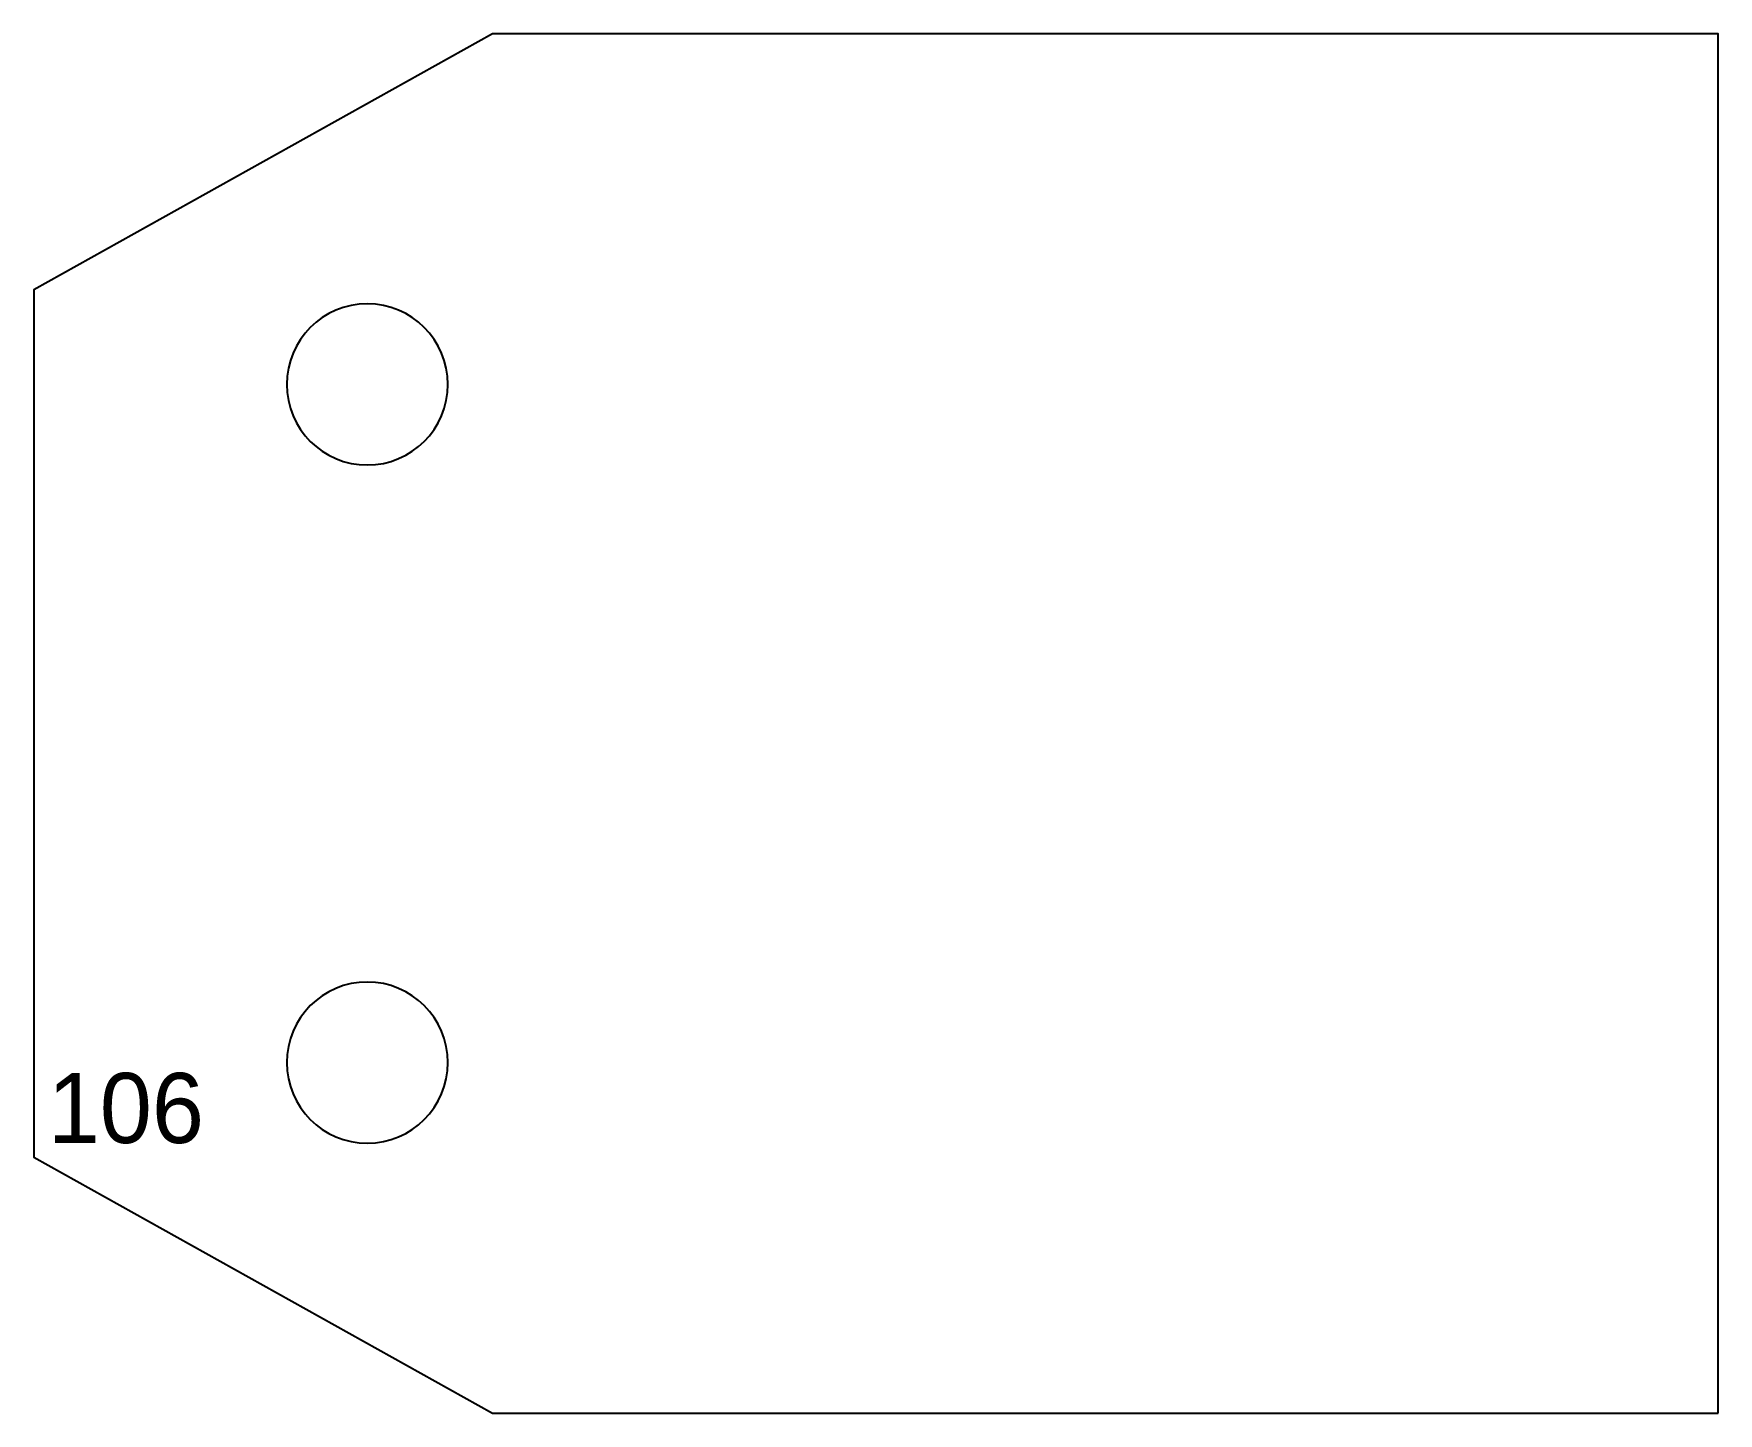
# Model space of a CAD drawing. Header units: millimetres. Extents: x 0 to 240, y 0 to 197.
import ezdxf

# ---------------------------------------------------------------- set-up
doc = ezdxf.new("R2010")
doc.units = ezdxf.units.MM
doc.header["$MEASUREMENT"] = 0
for name, color, linetype in [('ВнешнийКонтур', 7, 'Continuous'), ('Нумерация', 7, 'Continuous'), ('Отверстие', 7, 'Continuous')]:
    doc.layers.add(name, color=color, linetype=linetype)

msp = doc.modelspace()

# ---------------------------------------------------------------- linework, layer by layer
at = {"layer": 'ВнешнийКонтур', "color": 0, "linetype": 'Continuous'}
msp.add_lwpolyline([(240.48, 0), (240.48, 196.92), (65.48, 196.92), (0, 160.35), (0, 36.58), (65.48, 0)], close=True, dxfattribs=at)
at = {"layer": 'Отверстие', "color": 0, "linetype": 'Continuous'}
for points in [[(59.12, 146.86, 1), (36.12, 146.86, 1), (59.12, 146.86)], [(59.12, 50.06, 1), (36.12, 50.06, 1), (59.12, 50.06)]]:
    msp.add_lwpolyline(points, format="xyb", dxfattribs=at)

# ---------------------------------------------------------------- texts
at = {"layer": 'Нумерация', "color": 0, "linetype": 'Continuous'}
msp.add_text('106', height=10, dxfattribs=at).set_placement((2, 38.58))

doc.saveas('drawing.dxf')
